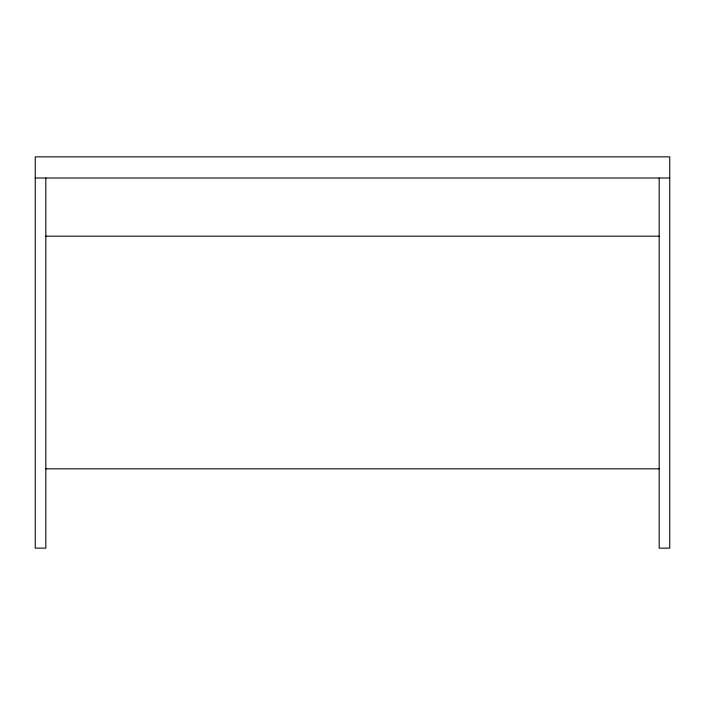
<?xml version="1.0" encoding="UTF-8"?>
<svg xmlns="http://www.w3.org/2000/svg" width="705" height="705" viewBox="0 0 705 705"><rect width="100%" height="100%" fill="white"/><g stroke="black" fill="none" stroke-linecap="round" stroke-linejoin="round"><path stroke-width="1.06" d="M35.25 178.012L669.75 178.012M45.825 236.175L659.175 236.175M45.825 468.825L659.175 468.825M659.175 178.012L659.175 548.137L669.75 548.137L669.75 156.862L35.25 156.862L35.25 548.137L45.825 548.137L45.825 178.012"/></g></svg>
